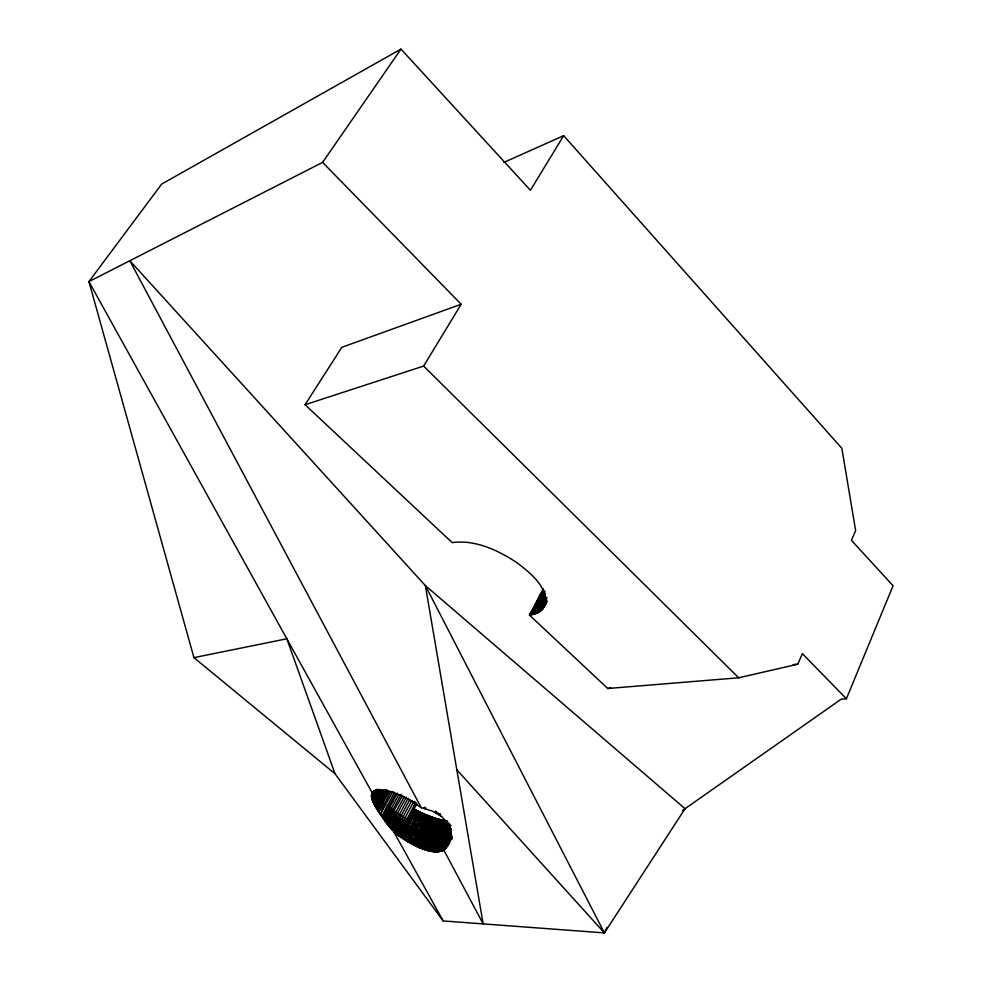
<?xml version="1.0" encoding="UTF-8"?>
<svg xmlns="http://www.w3.org/2000/svg" width="982" height="982" viewBox="0 0 982 982"><rect width="100%" height="100%" fill="white"/><g stroke="black" fill="none" stroke-linecap="round" stroke-linejoin="round"><path stroke-width="1.47" d="M450.505 839.303L447.399 845.49L451.155 838.37C444.625 863.608 416.049 846.987 402.62 838.468C391.462 831.815 384.465 820.486 377.395 809.954C374.707 804.504 368.716 797.519 373.197 791.48M373.111 791.664L371.859 793.947L375.345 791.222L380.194 790.191L387.387 790.805L395.28 793.063L407.788 798.857L421.253 807.72L432.178 811.034L441.875 816.693L448.136 823.702L450.861 831.582L450.701 837.057L448.749 843.035L451.327 838.039L445.165 848.644L451.56 835.068M413.643 801.705L397.366 832.368L397.305 834.688L412.98 810.076L413.987 808.959L416.478 810.297L403.258 835.633L400.828 837.241L401.282 834.565L416.834 803.583M424.077 844.262L422.726 848.927L438.426 819.148L438.438 820.633L421.376 848.423L435.726 819.86L435.554 818.301L422.837 838.198L418.627 847.294L434.093 817.834L416.073 846.275L417.387 841.991L429.981 817.92L429.404 816.152L427.992 817.171L415.398 841.218L414.195 845.232L418.921 836.774L426.998 816.766L425.967 814.778L408.131 842.077C409.064 831.238 418.639 822.781 424.249 814.029L437.002 818.743L447.51 821.001L432.497 846.288L430.398 851.136L446.331 820.842L446.577 822.278L438.046 841.832L432.755 851.541L447.338 822.364L431.933 818.632L414.944 811.132L412.98 810.076L414.539 804.786M450.505 838.603L450.087 839.659L451.303 836.738M449.535 823.775L445.153 832.257C424.69 830.195 405.799 819.884 389.793 807.425L382.685 817.871L382.906 815.539L387.387 805.363L388.737 806.529L383.545 819.062L391.29 808.628L398.913 794.426M431.847 840.788L440.194 821.075L439.826 819.516L424.064 849.393L428.41 839.929L440.194 821.075L441.188 819.86L426.569 850.302L443.827 820.424L444.281 821.934L429.183 850.866L432.497 846.288M416.478 810.297L424.249 814.029L423.978 815.502L409.236 842.581L410.341 839.07L401.282 834.565L399.048 835.977L399.318 833.485L415.902 802.208M422.837 838.198L431.11 816.803L429.981 817.92M425.967 814.778L425.992 816.361L413.385 840.396L410.906 843.501L411.36 839.524L412.366 839.966L427.686 815.477L427.992 817.171M374.535 790.841L371.478 796.071L373.356 791.615M450.468 839.009L448.749 843.035M403.258 835.633L402.62 838.468L406.806 831.324L415.226 809.634L413.962 810.616M415.398 841.218L412.55 844.385L413.385 840.396M401.147 794.34L392.837 809.843L386.92 818.816L384.735 820.67L389.793 807.425M394.347 792.437L381.838 816.693L388.737 806.529M438.132 813.268L436.487 813.121L436.143 811.709L435.456 812.568L435.75 811.402M428.41 839.929L437.002 818.743L435.726 819.86M420.308 843.047L417.24 846.68L418.369 842.36L416.393 841.611M408.303 838.137L406.241 840.788L420.321 812.224L406.806 831.324M377.788 789.418L376.978 790.67L377.297 789.528M546.262 602.457L544.519 606.213C549.282 587.261 529.863 572.616 516.642 562.477C497.825 550.153 475.239 539.462 452.174 542.629L305.071 404.707L341.834 347.309L461.159 304.26L322.612 162.374L88.932 281.601L193.945 657.645L335.009 773.755L443.164 920.932L604.409 932.9L685.055 808.702L425.353 585.567L129.833 260.721L421.253 807.72M402.681 795.494L388.467 819.995L385.951 822.278L391.29 808.628L384.735 820.67M423.144 843.98L420.014 847.883L421.266 843.378M410.844 833.301L419.019 811.586L405.271 836.652L404.424 839.647L421.622 812.838L421.953 814.606L408.131 842.077M446.331 820.842L427.931 850.559L429.318 845.649L428.483 845.453L425.378 849.823L426.765 845.023M408.082 798.243L394.322 824.082L392.505 830.391L393.573 830.06L409.887 799.409M420.897 837.511L429.404 816.152M437.506 813.697L437.739 812.949M406.352 797.077L389.805 827.139L395.992 812.151L390.05 821.161L387.203 823.898L392.837 809.843L385.951 822.278M448.86 823.923L445.153 832.257L433.884 851.676L435.517 846.705M434.781 846.619L431.589 851.357L433.246 846.41M379.715 790.608L373.221 802.159L379.15 789.528M394.322 824.082L391.143 828.771L397.673 813.317L391.708 822.327L388.491 825.518L394.383 810.997L387.203 823.898M391.094 791.32L384.821 802.957L380.906 813.747L381.028 815.526L382.231 814.95L385.386 817.613M429.183 850.866L430.938 845.993M543.316 588.684L529.445 615.076L531.237 614.806L533.619 608.239L543.672 590.428M381.986 790.424L374.056 803.951L380.562 790.62M383.717 790.179L377.567 802.576L375.038 805.854L382.317 790.301M543.733 590.648L531.237 614.806L532.944 614.45L535.472 607.907L544.764 591.274M443.25 846.57L440.452 851.468L450.812 831.877L441.397 851.222L450.812 831.877L446.147 832.282L434.989 851.775L436.929 846.84M450.959 837.364L444.527 849.405L448.516 840.764M376.155 807.855L385.079 790.105L376.155 807.855L378.978 804.295L386.736 789.945L387.755 791.111L377.395 809.954L386.736 789.945L381.077 798.918M420.947 814.139L412.882 834.234M376.352 789.81L375.873 791.013L376.585 789.737M408.819 832.331L416.92 812.175M414.907 835.13L422.923 813.44L421.953 814.606M412.55 844.385L416.92 835.977L424.985 815.944L424.249 814.029M374.891 790.449L374.387 791.701L375.087 790.338M400.828 837.241L404.817 830.281L412.98 810.076M450.75 828.526L440.501 846.889L437.248 851.824L439.249 846.926L436.057 851.946L438.107 846.901L439.249 846.926L450.247 827.396M400.902 828.108L405.014 817.957L395.586 833.362L397.366 832.368L401.282 834.565M399.048 835.977L406.965 819.074M544.826 591.606L532.944 614.45L534.589 614.008L545.059 593.288M398.962 826.979L403.099 816.815L393.892 832.012L443.164 920.932M397.059 825.825L401.233 815.661L392.505 830.391L396.139 825.248M420.014 847.883L424.74 838.837L432.89 818.951L432.608 817.331L417.24 846.68M434.793 819.577L426.605 839.414M395.218 824.659L399.428 814.495L393.438 823.493L392.567 822.904M410.906 843.501L412.366 839.966M682.588 810.432L841.292 699.11L846.398 698.767L893.068 585.763L851.431 540.309L855.641 530.575L841.832 448.271L563.656 135.676L503.876 162.398M438.438 820.633L425.378 849.823M451.033 835.854L443.864 850.154L483.156 923.902L425.353 585.567L604.409 932.9L606.974 927.352M377.53 790.019L372.092 799.188L376.474 790.326M537.154 601.5L539.56 595.828L543.525 590.219M545.12 593.815L534.589 614.008L536.135 613.48L545.268 595.239M442.281 850.928L451.106 832.969L442.281 850.928L451.339 834M375.271 799.213L373.626 803.043L375.603 799.765L374.964 798.673L379.936 789.516M433.467 841.132L442.526 820.154L442.698 821.627L427.931 850.559M443.496 821.787L435.026 841.414M431.589 851.357L436.548 841.648L445.104 820.645L444.281 821.934M533.619 608.239L529.445 615.076L607.76 688.505L738.66 677.789L797.814 664.2L802.38 653.656L846.398 698.767M451.155 829.606L438.365 851.762L440.501 846.889M373.946 791.971L374.523 790.657L373.135 792.584M545.305 595.939L536.135 613.48L537.584 612.854L545.391 597.105M378.684 789.749L372.411 800.109L373.97 796.574L373.491 795.089L376.118 790.264M439.457 841.955L448.074 822.437L436.548 841.648M376.327 800.87L374.535 804.896L380.979 790.449M375.345 791.222L375.91 789.97L374.854 791.455M441.777 842.028L446.147 832.282M444.711 848.153L443.115 850.572L445.141 846.042M443.029 841.991L449.94 827.421M545.366 597.989L537.584 612.854L538.922 612.154L545.415 598.922M450.542 828.047L444.183 841.905M444.527 849.405L448.897 840.555L443.864 850.154L445.46 847.736M539.008 601.168L543.893 590.612M440.636 842.004L445.153 832.257L434.989 851.775M451.045 829.311L445.263 841.758M376.978 790.67L377.542 789.479M540.763 600.751L544.458 592.846M546.728 597.252L538.922 612.154L540.161 611.356L546.728 598.136M542.42 600.223L545.526 593.656M375.271 790.522L371.54 796.758L373.209 792.818L371.478 796.071M543.967 599.621L545.231 596.995M443.115 850.572L451.401 834.074M546.557 599.155L540.161 611.356L546.508 599.977M449.265 840.334L445.165 848.644L450.934 836.799M546.262 600.972L541.278 610.485L546.593 601.156M450.075 840.273L445.803 847.503M372.411 800.109L378.045 789.749M373.221 802.159L374.964 798.673M450.37 839.598L449.486 841.353L450.321 839.782M436.057 851.946L449.94 824.954M546.618 602.187L542.273 609.527L546.532 602.383M449.142 842.2L450.259 839.978M433.884 851.676L448.173 823.702M450.137 840.199L448.197 843.943M373.491 795.089L371.847 798.317L373.626 795.567M450.333 838.8L451.303 836.873M382.685 817.871L395.685 793.603M438.365 851.762L450.542 828.55M441.102 846.852L439.445 851.639L451.02 829.63M445.288 847.847L451.155 836.652M376.413 790.829L377.051 789.602M374.056 803.951L375.946 800.318M546.716 601.082L545.354 603.685L546.728 601.168M437.248 851.824L447.436 832.257M542.273 609.527L546.348 601.745M543.156 608.496L546.544 602.003M446.884 846.288L448.087 844.09M373.283 791.995L371.478 795.445L373.234 792.4M446.344 847.085L451.56 837.045M395.586 833.362L395.451 831.214L411.74 800.563M447.24 844.913L450.959 837.585M371.662 794.377L373.037 791.811M388.491 825.518L404.277 796.648M383.545 819.062L397.428 793.211M544.998 604.973L546.36 602.457M392.923 791.455L380.243 814.373M383.68 801.803L380.009 805.449L378.058 811.034L389.265 791.455M447.399 845.49L448.32 843.796M372.092 799.188L376.413 791.247M375.038 805.854L383.496 790.252M371.54 796.758L374.67 791.062M373.381 794.61L371.662 797.507L376.241 789.368M448.099 840.948L451.511 834.7M373.528 792.265L374.338 790.78M371.859 793.947L372.976 791.909M447.227 841.279L451.339 833.816M446.282 841.549L451.106 832.871M541.278 610.485L545.44 603.108M540.161 611.356L544.372 604.053M450.983 833.472L451.315 832.908L450.959 834.675L452.002 837.032L450.873 835.866L452.186 838.972L450.701 837.057M441.397 851.222L444.232 846.337M538.922 612.154L543.181 604.912M448.774 823.738L438.046 841.832M537.584 612.854L541.868 605.685M376.806 792.265L378.352 789.688M305.071 404.707L423.635 366.077L461.159 304.26M377.297 793.321L379.641 789.454M536.135 613.48L540.431 606.385M563.656 135.676L530.415 190.287L400.975 49.1L161.674 184.076L88.932 281.601L372.423 793.272M377.874 794.401L380.243 790.547M534.589 614.008L538.885 606.986M531.237 614.806L535.472 607.907M532.944 614.45L537.228 607.49M378.549 795.506L381.728 790.363M379.322 796.635L383.311 790.215M430.153 840.383L441.875 821.468L441.188 819.86M380.157 797.777L384.981 790.08M382.072 800.072L387.755 791.111M436.646 820.13L424.74 838.837M430.951 818.276L418.921 836.774M428.987 817.552L416.92 835.977M384.821 802.957L378.757 812.126L382.231 814.95M402.853 829.213L414.944 811.132M404.817 830.281L417.743 810.948L417.927 812.679M424.543 807.204L423.807 808.284L425.034 807.499L425.059 808.616L425.525 807.805L426.286 808.959M322.612 162.374L400.975 49.1M422.726 848.927L425.881 844.79M442.698 821.627L443.827 820.424M414.195 845.232L417.387 841.991M411.483 801.017L412.17 800.502L413.127 802.036M402.62 838.468L405.271 836.652M397.305 834.688L399.318 833.485M433.848 819.27L435.554 818.301M395.451 831.214L393.892 832.012L393.573 830.06L397.366 832.368M419.94 813.661L421.622 812.838M417.743 810.948L415.926 811.66L415.226 809.634M607.76 688.505L610.743 687.842M193.945 657.645L286.83 638.779L335.009 773.755M449.277 825.887L451.094 825.617L448.737 824.782M793.272 664.593L797.814 664.2M390.873 821.738L391.708 822.327M423.635 366.077L738.66 677.789M456.826 769.79L604.409 932.9M416.405 804.209L414.281 801.533L414.772 803.104M438.426 819.148L439.322 820.866M431.11 816.803L431.933 818.632M437.002 818.743L437.555 820.387M435.345 811.107L435.456 812.568M438.524 813.575L438.5 814.299L438.524 813.575M439.752 813.685L439.457 814.913L440.697 815.797L439.752 813.685M377.567 802.576L375.578 806.848L378.021 803.141L377.567 802.576M374.424 797.605L372.779 801.091L374.424 797.605M378.978 804.295L376.757 808.898L379.482 804.872L378.978 804.295"/></g></svg>
